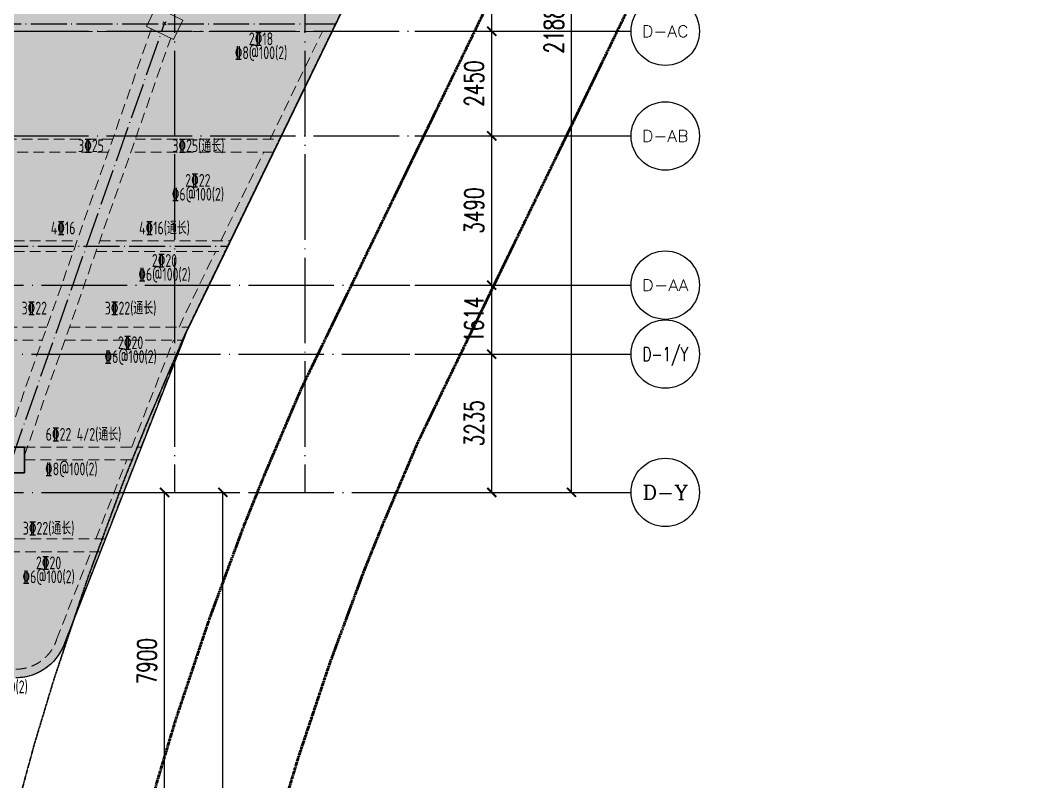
# Model space of a CAD drawing. Header units: millimetres. Extents: x 1089227 to 13101469, y 618865 to 10240562.
# Drawn here: x 3386423 to 3410190, y 4930944 to 4948757 of the extents above; entities that cross this region are included whole.
import ezdxf
from ezdxf.enums import TextEntityAlignment as Align

# ---------------------------------------------------------------- set-up
doc = ezdxf.new("R2010")
doc.units = ezdxf.units.MM
doc.header["$LTSCALE"] = 1000
doc.header["$PDMODE"] = 3
doc.header["$PDSIZE"] = 200
for name, pattern in [('A09-G-CTRL-用地红线+建筑退线_设计区$0$A02-G-MAIN-用地红线+退线_设计区$0$Redline1', [20, 10, -2, 2, -2, 2, -2]), ('A09-G-CTRL-用地红线+建筑退线_设计区$0$Controlline1', [12.799999999999999, 8, -1.6, 1.6, -1.6]), ('DOTE', [2.4200000000000004, 2, -0.2, 0.02, -0.2]), ('GB_DASHDOT3', [1.0675, 0.84, -0.105, 0.0175, -0.105]), ('HIDDEN', [0.375, 0.25, -0.125])]:
    doc.linetypes.add(name, pattern=pattern)
doc.layers.get('0').update_dxf_attribs({"linetype": 'CONTINUOUS'})
doc.layers.get('Defpoints').update_dxf_attribs({"linetype": 'CONTINUOUS'})
for name, color, linetype, lineweight in [('A09-G-CTRL-用地红线+建筑退线_设计区$0$Z-REDL(用地红线)', 10, 'CONTINUOUS', 60), ('A09-G-CTRL-用地红线+建筑退线_设计区$0$Z-REDL-CTRL(建筑控制线)', 40, 'CONTINUOUS', 35), ('S-BEAM-DASH', 4, 'HIDDEN', 0), ('S-BEAM-SE-DASH', 3, 'HIDDEN', 0), ('S-COLU', 30, 'CONTINUOUS', 0), ('S-SLAB-HATCH', 73, 'CONTINUOUS', 0), ('梁原位标注', 7, 'CONTINUOUS', 18)]:
    doc.layers.add(name, color=color, linetype=linetype, lineweight=lineweight)
for name, color, linetype in [('AXIS', 3, 'CONTINUOUS'), ('AXIS_TEXT', 7, 'CONTINUOUS'), ('DOTE', 1, 'DOTE'), ('LWK-轴线-编号', 7, 'CONTINUOUS'), ('PUB_DIM', 3, 'CONTINUOUS'), ('S-GRID-DE', 11, 'GB_DASHDOT3'), ('单形心', 4, 'CONTINUOUS'), ('降板范围', 7, 'CONTINUOUS')]:
    doc.layers.add(name, color=color, linetype=linetype)
doc.styles.add('_TCH_AXIS', font='COMPLEX', dxfattribs={"bigfont": 'AllInOneBig.shx'})
doc.styles.add('_TCH_DIM_T3', font='SIMPLEX', dxfattribs={"width": 0.7058823529411765, "bigfont": 'AllInOneBig.shx'})
doc.styles.add('COMPLEX', font='COMPLEX', dxfattribs={"bigfont": 'AllInOneBig.shx'})
doc.styles.add('Style 1', font='yjkeng.shx', dxfattribs={"width": 0.7, "height": 300, "bigfont": 'yjkchn.shx'})
doc.dimstyles.new('_TCH_ARCH&&150', dxfattribs={"dimtxt": 446.25, "dimasz": 150, "dimexe": 375, "dimexo": 450, "dimgap": 189.375, "dimtad": 1, "dimdec": 0, "dimzin": 0, "dimdsep": 46, "dimtxsty": '_TCH_DIM_T3', "dimblk": 'ARCHTICK', "dimcen": 0.09, "dimclrt": 7, "dimazin": 2, "dimtfac": 1, "dimtdec": 0, "dimtix": 1, "dimtmove": 2, "dimatfit": 3, "dimfxl": 0, "dimtolj": 1, "dimtzin": 0, "dimarcsym": 0})

# ---------------------------------------------------------------- blocks, each defined once
blk = doc.blocks.new('0323最综用地红线')
at = {"layer": 'A09-G-CTRL-用地红线+建筑退线_设计区$0$Z-REDL(用地红线)', "color": 1, "linetype": 'A09-G-CTRL-用地红线+建筑退线_设计区$0$A02-G-MAIN-用地红线+退线_设计区$0$Redline1', "ltscale": 0.0005}
for points in [[(8347198.396540482, 3691831.585318355), (8355743.533144314, 3683197.864195613), (8341895.807771523, 3654649.94129446), (8341278.149706203, 3653371.388004569), (8340462.010931809, 3651462.11654642), (8340004.334393818, 3650329.185751228), (8339215.015527565, 3648196.798420696), (8338481.52122267, 3645998.961733131), (8338065.23205312, 3644618.670703201), (8337678.077803928, 3643189.890948562), (8337310.381572563, 3641673.8106468), (8336945.234833796, 3639961.278060703), (8336652.743021805, 3638416.140999107), (8336242.152065117, 3635694.631294994), (8335993.727381069, 3633499.526473789), (8335758.206479866, 3630074.773941783), (8335732.871614773, 3627947.720077304), (8335760.837872107, 3625910.438091544), (8335912.992287952, 3623089.844353942), (8336083.901280243, 3621295.188365726)], [(8344460.950138409, 3690332.721503131), (8352117.609691245, 3682596.687970171), (8339195.550523872, 3655957.081904678), (8338546.777266354, 3654614.120111789), (8337691.661503015, 3652613.666057187), (8337206.208465151, 3651411.977417804), (8336384.698251523, 3649192.623432564), (8335621.951142864, 3646907.133869037), (8335180.756784557, 3645444.264643097), (8334772.031023985, 3643935.875950153), (8334385.051229537, 3642340.285912789), (8334003.997148126, 3640553.14813447), (8333694.670830247, 3638919.079971575), (8333267.431198169, 3636087.218271398), (8333005.328341289, 3633771.251776387), (8332759.433395878, 3630195.648368789), (8332732.626371861, 3627944.995609439), (8332761.947563195, 3625809.009581993), (8332920.665307333, 3622866.746798024), (8333098.4619452, 3620999.766035)]]:
    blk.add_lwpolyline(points, dxfattribs=at)
at = {"layer": 'A09-G-CTRL-用地红线+建筑退线_设计区$0$Z-REDL-CTRL(建筑控制线)', "linetype": 'A09-G-CTRL-用地红线+建筑退线_设计区$0$Controlline1', "ltscale": 0.0005, "flags": 128}
blk.add_lwpolyline([(8299567.093215616, 3686108.282333316), (8326626.071345838, 3675264.701116611), (8336400.445386032, 3687495.09449033), (8338982.67898412, 3690877.945131587), (8341712.356904473, 3688883.318211535), (8341723.503734514, 3688833.857688597), (8348491.686237419, 3681995.511745099), (8336495.293274839, 3657264.222515059), (8335815.404825329, 3655856.852219581), (8334921.31207266, 3653765.215568515), (8334408.082535523, 3652494.769084472), (8333554.380973475, 3650188.44844522), (8332762.381061722, 3647815.306005108), (8332296.281514066, 3646269.858583396), (8331865.984242821, 3644681.860952597), (8331459.720885061, 3643006.761179155), (8331062.759461192, 3641145.018208592), (8330736.598636917, 3639422.018944121), (8330292.710330297, 3636479.805248437), (8330016.929300602, 3634042.97707931), (8329760.660310352, 3630316.522796807), (8329732.381127472, 3627942.271141254), (8329763.057252809, 3625707.581072885), (8329928.33832519, 3622643.649241911), (8330113.022608265, 3620704.343704203), (8330324.752547091, 3618642.293338578), (8330652.693454684, 3615644.816191166), (8331571.697014747, 3606970.749864615), (8333150.616431344, 3600656.461908386), (8334419.781741403, 3595620.01031931), (8335099.155116553, 3592902.271848949), (8332161.887207123, 3588340.156958803), (8329462.184761038, 3587872.848112287), (8325134.79320927, 3587048.577428805), (8322509.766775178, 3586514.917590722), (8319524.683085377, 3585891.363979917), (8317926.196363418, 3585544.420633877), (8316578.084204761, 3585248.628358318), (8315534.906742402, 3585011.415251774), (8313299.550735274, 3584499.201774532), (8310791.315167504, 3583894.185977275), (8309251.031513101, 3583536.751752205), (8305739.795718898, 3582636.685002232), (8303918.33151557, 3582155.99132495), (8302103.552484466, 3581667.869902044), (8299703.371340921, 3581012.092592765), (8297226.877807559, 3580315.204628596), (8295056.006653248, 3579682.190365593), (8292997.737470317, 3579074.388334795), (8290642.814830927, 3578357.875615356), (8288572.283325966, 3577709.861031678), (8287590.605644056, 3577397.612891411), (8286161.346221207, 3576939.843686928), (8284503.08387851, 3576400.870583113), (8282623.713400322, 3575767.329120809), (8281086.11593048, 3575247.122003518), (8278146.172888153, 3574222.126995864), (8273894.176300137, 3572679.613708821), (8272470.530692287, 3572149.31682561), (8271088.879841806, 3571639.818242454), (8267887.753401484, 3570407.055361364), (8264331.194981564, 3568999.579160165), (8260702.431608967, 3567515.322565791), (8258549.454455587, 3566609.421738561), (8254947.269165111, 3565065.752374061), (8252184.535779869, 3563832.227339473), (8250834.401046311, 3563231.69634013), (8249176.009828395, 3562470.331946612), (8247994.321773401, 3561929.584294369), (8245505.133448753, 3560753.515431886), (8242980.130465874, 3559544.050589642), (8239800.857330593, 3558012.55615506), (8237959.030073505, 3557076.396117584), (8235838.324857459, 3555995.796814084), (8233384.113380876, 3554698.466140958), (8228449.726492155, 3552050.679836135), (8226177.936171644, 3550787.248203635), (8222141.398328939, 3548504.397308144), (8215629.389281142, 3544666.816968578), (8213710.477130046, 3543496.904743787), (8193656.548461433, 3531174.958731439), (8180322.029709456, 3522989.576904636), (8166408.32330324, 3514439.62460948), (8156991.327953783, 3508657.616485883), (8151138.069604708, 3505062.479060189), (8142685.350618959, 3507267.484605566), (8121170.549411217, 3545746.981619653), (8120724.270050891, 3546549.090152044), (8120232.617641913, 3547382.869809506), (8119271.970613617, 3548966.855575787), (8118108.402615755, 3550752.438236819), (8117067.317521801, 3552244.158747239), (8115806.191482066, 3553969.979561751), (8115672.150322764, 3554140.472888079), (8146430.595110897, 3575790.209937998), (8162145.917332578, 3587599.021763615), (8162295.486480026, 3588124.857475675), (8199863.46857093, 3615253.431720762), (8204214.912321947, 3618404.236077902), (8231584.37037266, 3638166.875597456), (8260590.431688452, 3655826.06599401), (8295375.504229994, 3680010.23527451)], close=True, dxfattribs=at)
blk = doc.blocks.new('_ArchTick')
at = {"color": 0, "linetype": 'ByBlock', "const_width": 0.3}
blk.add_lwpolyline([(-0.7071067811865476, -0.7071067811865476), (0.7071067811865476, 0.7071067811865476)], dxfattribs=at)
blk = doc.blocks.new('*D529')
at = {"layer": 'Defpoints', "color": 0, "transparency": 16777216}
for p in [(-408.3720060763881, 112500.0000000033), (-231.6454008622095, 112500.0000000033), (-408.3720060763881, 104600)]:
    blk.add_point(p, dxfattribs=at)
at = {"layer": 'PUB_DIM', "color": 0, "lineweight": -2, "transparency": 16777216}
for p, q in [((-231.6454008622113, 104600), (-231.6454008622095, 112500.0000000033)), ((41.62799392361197, 112500.0000000033), (143.3545991377905, 112500.0000000033)), ((41.62799392361192, 104600), (143.3545991377888, 104600))]:
    blk.add_line(p, q, dxfattribs=at)
at = {"layer": 'PUB_DIM', "color": 0, "lineweight": -2, "transparency": 16777216, "xscale": 150, "yscale": 150, "zscale": 150}
for p, rotation in [((-231.6454008622095, 112500.0000000033), 90), ((-231.6454008622113, 104600), 270)]:
    blk.add_blockref('_ArchTick', p, dxfattribs=dict(at, rotation=rotation))
at = {"layer": 'PUB_DIM', "color": 7, "transparency": 16777216, "insert": (-644.1454008622279, 108550.0000000016), "char_height": 446.25, "attachment_point": 5, "rotation": 90, "style": '_TCH_DIM_T3'}
blk.add_mtext('\\A1;7900', dxfattribs=at)
blk = doc.blocks.new('*D398')
at = {"layer": 'Defpoints', "color": 0, "transparency": 16777216}
for p in [(-2027.289281083271, 112500.0000000033), (1129.354820819572, 112500.0000000033), (-2027.289281083271, 65100.00000000186)]:
    blk.add_point(p, dxfattribs=at)
at = {"layer": 'PUB_DIM', "color": 0, "lineweight": -2, "transparency": 16777216}
for p, q in [((-1577.289281083271, 112500.0000000033), (1504.354820819572, 112500.0000000033)), ((1129.354820819561, 65100.00000000186), (1129.354820819572, 112500.0000000033)), ((-1577.289281083271, 65100.00000000186), (1504.354820819561, 65100.00000000186))]:
    blk.add_line(p, q, dxfattribs=at)
at = {"layer": 'PUB_DIM', "color": 0, "lineweight": -2, "transparency": 16777216, "xscale": 150, "yscale": 150, "zscale": 150}
for p, rotation in [((1129.354820819572, 112500.0000000033), 90), ((1129.354820819561, 65100.00000000186), 270)]:
    blk.add_blockref('_ArchTick', p, dxfattribs=dict(at, rotation=rotation))
at = {"layer": 'PUB_DIM', "color": 7, "transparency": 16777216, "insert": (716.8548208195521, 88800.00000000256), "char_height": 446.25, "attachment_point": 5, "rotation": 90, "style": '_TCH_DIM_T3'}
blk.add_mtext('\\A1;47400', dxfattribs=at)
blk = doc.blocks.new('_AXISO')
blk.add_circle((0, 0), 0.5)
at = {"layer": 'AXIS_TEXT', "style": 'COMPLEX', "width": 1.041666666666667}
blk.add_attdef('A', text='', height=0.56, dxfattribs=at).set_placement((-0.25, -0.28), (0.25, -0.28), align=Align.FIT)
blk = doc.blocks.new('*D534')
at = {"layer": 'Defpoints', "color": 0, "transparency": 16777216}
for p in [(7241.886091903783, 115735), (7418.612697117962, 115735), (7241.886091903783, 112500.0000000033)]:
    blk.add_point(p, dxfattribs=at)
at = {"layer": 'PUB_DIM', "color": 0, "lineweight": -2, "transparency": 16777216}
for p, q in [((7418.612697117961, 112500.0000000033), (7418.612697117962, 115735)), ((7691.886091903783, 115735), (7793.612697117962, 115735)), ((7691.886091903783, 112500.0000000033), (7793.612697117961, 112500.0000000033))]:
    blk.add_line(p, q, dxfattribs=at)
at = {"layer": 'PUB_DIM', "color": 0, "lineweight": -2, "transparency": 16777216, "xscale": 150, "yscale": 150, "zscale": 150}
for p, rotation in [((7418.612697117962, 115735), 90), ((7418.612697117961, 112500.0000000033), 270)]:
    blk.add_blockref('_ArchTick', p, dxfattribs=dict(at, rotation=rotation))
at = {"layer": 'PUB_DIM', "color": 7, "transparency": 16777216, "insert": (7006.112697117944, 114117.5000000016), "char_height": 446.25, "attachment_point": 5, "rotation": 90, "style": '_TCH_DIM_T3'}
blk.add_mtext('\\A1;3235', dxfattribs=at)
blk = doc.blocks.new('*D535')
at = {"layer": 'Defpoints', "color": 0, "transparency": 16777216}
for p in [(7241.886091903783, 117348.5029918798), (7418.612697117962, 117348.5029918798), (7241.886091903783, 115735)]:
    blk.add_point(p, dxfattribs=at)
at = {"layer": 'PUB_DIM', "color": 0, "lineweight": -2, "transparency": 16777216}
for p, q in [((7418.612697117961, 115735), (7418.612697117962, 117348.5029918798)), ((7691.886091903783, 117348.5029918798), (7793.612697117962, 117348.5029918798)), ((7691.886091903783, 115735), (7793.612697117961, 115735))]:
    blk.add_line(p, q, dxfattribs=at)
at = {"layer": 'PUB_DIM', "color": 0, "lineweight": -2, "transparency": 16777216, "xscale": 150, "yscale": 150, "zscale": 150}
for p, rotation in [((7418.612697117962, 117348.5029918798), 90), ((7418.612697117961, 115735), 270)]:
    blk.add_blockref('_ArchTick', p, dxfattribs=dict(at, rotation=rotation))
at = {"layer": 'PUB_DIM', "color": 7, "transparency": 16777216, "insert": (7006.112697117943, 116541.7514959399), "char_height": 446.25, "attachment_point": 5, "rotation": 90, "style": '_TCH_DIM_T3'}
blk.add_mtext('\\A1;1614', dxfattribs=at)
blk = doc.blocks.new('*D536')
at = {"layer": 'Defpoints', "color": 0, "transparency": 16777216}
for p in [(7241.886091903783, 120838.4906483926), (7418.612697117962, 120838.4906483926), (7241.886091903783, 117348.5029918798)]:
    blk.add_point(p, dxfattribs=at)
at = {"layer": 'PUB_DIM', "color": 0, "lineweight": -2, "transparency": 16777216}
for p, q in [((7418.612697117961, 117348.5029918798), (7418.612697117962, 120838.4906483926)), ((7691.886091903783, 120838.4906483926), (7793.612697117962, 120838.4906483926)), ((7691.886091903783, 117348.5029918798), (7793.612697117961, 117348.5029918798))]:
    blk.add_line(p, q, dxfattribs=at)
at = {"layer": 'PUB_DIM', "color": 0, "lineweight": -2, "transparency": 16777216, "xscale": 150, "yscale": 150, "zscale": 150}
for p, rotation in [((7418.612697117962, 120838.4906483926), 90), ((7418.612697117961, 117348.5029918798), 270)]:
    blk.add_blockref('_ArchTick', p, dxfattribs=dict(at, rotation=rotation))
at = {"layer": 'PUB_DIM', "color": 7, "transparency": 16777216, "insert": (7006.112697117942, 119093.4968201362), "char_height": 446.25, "attachment_point": 5, "rotation": 90, "style": '_TCH_DIM_T3'}
blk.add_mtext('\\A1;3490', dxfattribs=at)
blk = doc.blocks.new('*D537')
at = {"layer": 'Defpoints', "color": 0, "transparency": 16777216}
for p in [(7241.886091903783, 123288.4906483926), (7418.612697117962, 123288.4906483926), (7241.886091903783, 120838.4906483926)]:
    blk.add_point(p, dxfattribs=at)
at = {"layer": 'PUB_DIM', "color": 0, "lineweight": -2, "transparency": 16777216}
for p, q in [((7418.612697117962, 120838.4906483926), (7418.612697117962, 123288.4906483926)), ((7691.886091903783, 123288.4906483926), (7793.612697117962, 123288.4906483926)), ((7691.886091903783, 120838.4906483926), (7793.612697117962, 120838.4906483926))]:
    blk.add_line(p, q, dxfattribs=at)
at = {"layer": 'PUB_DIM', "color": 0, "lineweight": -2, "transparency": 16777216, "xscale": 150, "yscale": 150, "zscale": 150}
for p, rotation in [((7418.612697117962, 123288.4906483926), 90), ((7418.612697117962, 120838.4906483926), 270)]:
    blk.add_blockref('_ArchTick', p, dxfattribs=dict(at, rotation=rotation))
at = {"layer": 'PUB_DIM', "color": 7, "transparency": 16777216, "insert": (7006.112697117942, 122063.4906483926), "char_height": 446.25, "attachment_point": 5, "rotation": 90, "style": '_TCH_DIM_T3'}
blk.add_mtext('\\A1;2450', dxfattribs=at)
blk = doc.blocks.new('*D538')
at = {"layer": 'Defpoints', "color": 0, "transparency": 16777216}
for p in [(7241.886091903783, 128588.4906483926), (7418.612697117962, 128588.4906483926), (7241.886091903783, 123288.4906483926)]:
    blk.add_point(p, dxfattribs=at)
at = {"layer": 'PUB_DIM', "color": 0, "lineweight": -2, "transparency": 16777216}
for p, q in [((7418.612697117961, 123288.4906483926), (7418.612697117962, 128588.4906483926)), ((7691.886091903783, 128588.4906483926), (7793.612697117962, 128588.4906483926)), ((7691.886091903783, 123288.4906483926), (7793.612697117961, 123288.4906483926))]:
    blk.add_line(p, q, dxfattribs=at)
at = {"layer": 'PUB_DIM', "color": 0, "lineweight": -2, "transparency": 16777216, "xscale": 150, "yscale": 150, "zscale": 150}
for p, rotation in [((7418.612697117962, 128588.4906483926), 90), ((7418.612697117961, 123288.4906483926), 270)]:
    blk.add_blockref('_ArchTick', p, dxfattribs=dict(at, rotation=rotation))
at = {"layer": 'PUB_DIM', "color": 7, "transparency": 16777216, "insert": (7006.112697117941, 125938.4906483926), "char_height": 446.25, "attachment_point": 5, "rotation": 90, "style": '_TCH_DIM_T3'}
blk.add_mtext('\\A1;5300', dxfattribs=at)
blk = doc.blocks.new('*D541')
at = {"layer": 'Defpoints', "color": 0, "transparency": 16777216}
for p in [(5622.968816896901, 134388.4906483926), (9283.268069177866, 134388.4906483926), (5622.968816896901, 112500.0000000042)]:
    blk.add_point(p, dxfattribs=at)
at = {"layer": 'PUB_DIM', "color": 0, "lineweight": -2, "transparency": 16777216}
for p, q in [((6072.968816896901, 134388.4906483926), (9658.268069177866, 134388.4906483926)), ((9283.268069177862, 112500.0000000042), (9283.268069177866, 134388.4906483926)), ((6072.968816896901, 112500.0000000042), (9658.268069177862, 112500.0000000042))]:
    blk.add_line(p, q, dxfattribs=at)
at = {"layer": 'PUB_DIM', "color": 0, "lineweight": -2, "transparency": 16777216, "xscale": 150, "yscale": 150, "zscale": 150}
for p, rotation in [((9283.268069177866, 134388.4906483926), 90), ((9283.268069177862, 112500.0000000042), 270)]:
    blk.add_blockref('_ArchTick', p, dxfattribs=dict(at, rotation=rotation))
at = {"layer": 'PUB_DIM', "color": 7, "transparency": 16777216, "insert": (8870.768069177844, 123444.2453241984), "char_height": 446.25, "attachment_point": 5, "rotation": 90, "style": '_TCH_DIM_T3'}
blk.add_mtext('\\A1;21888', dxfattribs=at)
blk = doc.blocks.new('BANWANG_XINGXIN')
at = {"color": 0}
for points in [[(0.7071067811921239, 0.707106781177572), (-0.7071067811921239, -0.7071067811848479)], [(-0.7071067811921239, 0.707106781177572), (0.7071067811921239, -0.7071067811848479)]]:
    blk.add_lwpolyline(points, dxfattribs=at)
blk = doc.blocks.new('1F柱网-0808')
at = {"layer": 'S-COLU'}
blk.add_lwpolyline([(184157.9210689589, 176094.7898546597), (184376.1379989022, 176544.6580258897), (185005.9534386238, 176239.154323969), (184787.7365086805, 175789.2861527381), (184157.9210689589, 176094.7898546597)], dxfattribs=at)
at = {"layer": 'S-COLU', "lineweight": 35}
blk.add_lwpolyline([(181304.3172067581, 166253.9935651682), (180704.3172067562, 166253.9935651682), (180704.3172067562, 165653.9935651682), (181304.3172067581, 165653.9935651682)], close=True, dxfattribs=at)
at = {"layer": '单形心', "xscale": 50, "yscale": 50, "zscale": 50}
blk.add_blockref('BANWANG_XINGXIN', (184581.9372537909, 176166.9720893139), dxfattribs=at)
blk = doc.blocks.new('2FJGBZ')
at = {"layer": 'S-SLAB-HATCH'}
h = blk.add_hatch(dxfattribs=at)
h.set_pattern_fill('FLEX', color=256, scale=50)
h.set_pattern_definition([(0, (-6326317.142432513, 1683260.446538338), (0, 317.5), [317.5, -317.5]), (45, (-6325999.642432513, 1683260.446538338), (2.220446049250313e-14, 317.5001371409153), [79.375, -290.263, 79.375, -449.013])])
edge = h.paths.add_edge_path()
edge.add_line((162230.4245430138, 169156.9530839361), (162230.4264998455, 173258.125932659))
edge.add_line((162230.4264998455, 173258.125932659), (164180.4207143439, 173258.0883259363))
edge.add_line((164180.4207143439, 173258.0883259363), (164180.4187597064, 173556.8654615087))
edge.add_line((164180.4187597064, 173556.8654615087), (165681.0091462238, 173556.8654615087))
edge.add_line((165681.0091462238, 173556.8654615087), (165680.4245492853, 178956.8654615087))
edge.add_line((165680.4245492853, 178956.8654615087), (165380.4245431814, 178956.9056094894))
edge.add_line((165380.4245431814, 178956.9056094894), (165381.0090917032, 179256.8898688648))
edge.add_line((165381.0090917032, 179256.8898688648), (165380.4245453691, 185056.8654615274))
edge.add_line((165380.4245453691, 185056.8654615274), (165880.2437342294, 185056.8654615274))
edge.add_line((165880.2437342294, 185056.8654615274), (165880.2437342294, 185456.8654615087))
edge.add_line((165880.2437342294, 185456.8654615087), (165880.4231809434, 185856.8683600016))
edge.add_line((165880.4231809434, 185856.8683600016), (166580.4231885485, 185856.8654615106))
edge.add_line((166580.4231885485, 185856.8654615106), (169679.5182953691, 185856.8654615106))
edge.add_line((169679.5182953691, 185856.8654615106), (169680.424545371, 187081.8654570924))
edge.add_line((169680.424545371, 187081.8654570924), (189563.1251764614, 187081.8654310293))
edge.add_arc((189563.1251764614, 186381.8654310293), 700, 0, 90, ccw=False)
edge.add_line((190263.1251764614, 186381.8654310293), (190261.1386369616, 179621.8685087003))
edge.add_line((190261.1386369616, 179621.8685087003), (185090.4928222662, 168953.0217371397))
edge.add_line((185090.4928222662, 168953.0217371397), (182222.3972696383, 161619.7759539122))
edge.add_arc((181104.831717914, 162056.8654615544), 1200.000000038212, 270.00010095286393, 338.6391042129307, ccw=False)
edge.add_line((181104.8338322658, 160856.8654615181), (179111.1296080668, 160856.8654615236))
edge.add_line((179111.1296080668, 160856.8654615236), (179111.1296080668, 160858.3748085452))
edge.add_line((179111.1296080668, 160858.3748085452), (178611.1296080668, 160858.3748085452))
edge.add_line((178611.1296080668, 160858.3748085452), (178611.1296080668, 160858.8898769757))
edge.add_line((178611.1296080668, 160858.8898769757), (176230.4245448699, 160856.8654615274))
edge.add_line((176230.4245448699, 160856.8654615274), (176230.4245453179, 161058.1430782126))
edge.add_line((176230.4245453179, 161058.1430782126), (170881.9935069764, 161058.2395215826))
edge.add_line((170881.9935069764, 161058.2395215826), (167281.7903819764, 161058.2395215826))
edge.add_line((167281.7903819764, 161058.2395215826), (167280.4245453607, 161658.2395215826))
edge.add_line((167280.4245453607, 161658.2395215826), (166980.4245453738, 161656.8654649276))
edge.add_line((166980.4245453738, 161656.8654649276), (166980.4245453738, 160756.8654615087))
edge.add_line((166980.4245453738, 160756.8654615087), (167480.4245453607, 160756.8654615087))
edge.add_line((167480.4245453607, 160756.8654615087), (167480.4245452816, 158756.8654615311))
edge.add_line((167480.4245452816, 158756.8654615311), (161981.7903819764, 158758.1535840826))
edge.add_line((161981.7903819764, 158758.1535840826), (161981.7903819764, 160158.2395215826))
edge.add_line((161981.7903819764, 160158.2395215826), (164681.7903819764, 160162.2754389001))
edge.add_line((164681.7903819764, 160162.2754389001), (164681.7903819764, 168756.8654615087))
edge.add_line((164681.7903819764, 168756.8654615087), (165381.7903819764, 168758.2395215826))
edge.add_line((165381.7903819764, 168758.2395215826), (165381.7903819764, 169158.2395215826))
edge.add_line((165381.7903819764, 169158.2395215826), (162230.4245430138, 169156.9530839361))
h.paths.add_polyline_path([(184966.7470941683, 186785.1691450197), (181863.1251849467, 186785.1719805058), (181863.1251849476, 181181.8657834968), (184963.2499690335, 181181.8651306303)], flags=16)
h.paths.add_polyline_path([(187362.3758535068, 184581.8658074737), (187363.1251848089, 186783.1101301825), (185166.7458480513, 186783.1101301825), (185165.9965167493, 184581.8658074737)], flags=16)
at = {"layer": 'S-BEAM-DASH'}
for p, q in [((184397.9181393627, 175978.3748085452), (173980.4245453738, 175978.3748085452)), ((180844.5124606816, 166253.9935651682), (184272.3181924298, 176039.299400623)), ((188493.8654949889, 175978.3748085452), (184879.4574807249, 175978.3748085452)), ((181304.3172067581, 166054.2068630373), (184725.1613028236, 175819.6394210644)), ((183367.6881271247, 173456.8654619167), (173981.1220018789, 173456.8654615087)), ((187131.8754019104, 173456.8654620806), (183897.478422381, 173456.8654619399)), ((183262.5977255739, 173156.865461912), (173981.122001892, 173156.8654615087)), ((187131.8754019234, 173156.8654620806), (183792.3880208302, 173156.8654619362)), ((173181.2129125185, 171081.9214710984), (182535.727816646, 171081.8807871472)), ((183065.5173047576, 171081.8784830263), (186122.2346515469, 171081.8651889814)), ((173181.2118252367, 170831.9214711003), (182448.1526154419, 170831.8811680181)), ((182977.9421035526, 170831.8788638981), (186001.0726593742, 170831.8657159265)), ((173381.2122127451, 169056.8898616945), (181826.3707850194, 169056.8898616945)), ((182356.1610802654, 169056.8898616936), (185140.8324039485, 169056.8898616945)), ((173381.2122127451, 168756.8898616945), (181721.2803834714, 168756.8898616945)), ((182251.0706787175, 168756.8898616945), (185013.7839574171, 168756.8898616945)), ((181304.3172067581, 166253.9935651682), (184016.5314385612, 166253.9935651682)), ((181304.3172067581, 165953.9935651682), (183917.5470876629, 165953.9935651682)), ((183194.8723524641, 164106.2338384455), (180621.9396488899, 164106.2338384455)), ((183073.5258492734, 163806.2338384455), (180516.849247341, 163806.2338384446))]:
    blk.add_line(p, q, dxfattribs=at)
at = {"layer": 'S-BEAM-SE-DASH'}
for points in [[(181104.8317179475, 160856.8654615162, 0.3248482111787543), (182246.0035900511, 161685.7499022661), (185047.2390864138, 168863.7741853548), (190261.1375605576, 179626.4159503868)], [(181104.8317179475, 161056.8654615162, 0.3263703138888109), (182057.4962871112, 161752.842076459), (182858.835717679, 163806.2338384455)]]:
    blk.add_lwpolyline(points, format="xyb", dxfattribs=at)
for points in [[(187050.102269033, 173456.8654620769), (188271.6326350076, 175978.3748085452)], [(185899.5478307549, 171081.866157474), (186904.769034273, 173156.8654620703)], [(184918.5599795152, 169056.8898616945), (185778.4370569577, 170831.8666841965)], [(183814.0778793991, 166253.9935651682), (184790.8371759728, 168756.8898616945)], [(182975.9111991432, 164106.2338384455), (183697.002397934, 165953.9935651682)]]:
    blk.add_lwpolyline(points, dxfattribs=at)
at = {"layer": 'S-GRID-DE'}
for p, q in [((173980.4245453738, 176156.865452664), (188581.8284047283, 176156.8654526621)), ((179218.9595636819, 160857.359761985), (184581.9372537909, 176166.9720893139)), ((173080.4245453756, 170956.8654615162), (186061.2248391006, 170956.8654615162))]:
    blk.add_line(p, q, dxfattribs=at)
at = {"layer": '降板范围'}
blk.add_lwpolyline([(169680.424545371, 187081.8654570924), (189563.1251764614, 187081.8654310293, -0.414213562373095), (190263.1251764614, 186381.8654310293), (190261.1386369616, 179621.8685087003), (185090.4928222662, 168953.0217371397), (182222.3972696383, 161619.7759539122, -0.3087820826352377), (181104.8338322658, 160856.8654615181)], format="xyb", dxfattribs=at)
blk.add_blockref('1F柱网-0808', (0, 0))
blk = doc.blocks.new('裙房轴网260428')
at = {"layer": 'AXIS'}
for p, q in [((5622.968816896901, 123288.4906483926), (10677.00810509361, 123288.4906483926)), ((5622.968816896901, 120838.4906483926), (10677.00810509361, 120838.4906483926)), ((5622.968731626868, 117350.0000000019), (9273.79777276516, 117350.0000000019)), ((5622.968816896901, 117348.5029918798), (10677.00810509361, 117348.5029918798)), ((5622.968816896901, 115735), (10677.00810509361, 115735)), ((5622.968815892935, 112500.0000000037), (9273.797857031226, 112500.0000000037)), ((5622.968816896901, 112500), (10677.00810509361, 112500))]:
    blk.add_line(p, q, dxfattribs=at)
at = {"layer": 'DOTE', "color": 16, "linetype": 'DOTE'}
for p, q in [((-3.725290298461914e-09, 137349.7018559016), (-2.793967723846436e-09, 112500)), ((3049.999999996275, 137349.7018559016), (3049.999999997206, 112500)), ((-6429.011727750301, 123288.4906483926), (5500.489638788626, 123288.4906483926)), ((-6429.011727750301, 120838.4906483926), (5500.489638788626, 120838.4906483926)), ((-56350.0296058096, 117350), (5500.489638788626, 117350)), ((-8183.869776988402, 115735), (5500.489638788626, 115735)), ((-56350.0296058096, 112500), (5617.875340766273, 112500))]:
    blk.add_line(p, q, dxfattribs=at)
at = {"layer": 'AXIS'}
ref = blk.add_blockref('_AXISO', (11477.00810509361, 123288.4906483926), dxfattribs=dict(at, xscale=1600, yscale=1600, zscale=1600))
ref.add_attrib('A', 'D-AC', dxfattribs={"layer": 'LWK-轴线-编号', "height": 271.639900040693, "style": '_TCH_AXIS'}).set_placement((10933.72830501199, 123152.6706983722), (12020.28790517524, 123152.6706983722), align=Align.FIT)
ref = blk.add_blockref('_AXISO', (11477.00810509361, 120838.4906483926), dxfattribs=dict(at, xscale=1600, yscale=1600, zscale=1600))
ref.add_attrib('A', 'D-AB', dxfattribs={"layer": 'LWK-轴线-编号', "height": 265.682160363822, "style": '_TCH_AXIS'}).set_placement((10932.99225291982, 120705.6495682108), (12021.0239572674, 120705.6495682108), align=Align.FIT)
ref = blk.add_blockref('_AXISO', (11477.00810509361, 117348.5029918798), dxfattribs=dict(at, xscale=1600, yscale=1600, zscale=1600))
ref.add_attrib('A', 'D-AA', dxfattribs={"layer": 'LWK-轴线-编号', "height": 262.7973970763645, "style": '_TCH_AXIS'}).set_placement((10932.64206829295, 117217.1042933417), (12021.37414189428, 117217.1042933417), align=Align.FIT)
ref = blk.add_blockref('_AXISO', (11477.00810509361, 115735), dxfattribs=dict(at, xscale=1600, yscale=1600, zscale=1600))
ref.add_attrib('A', 'D-1/Y', dxfattribs={"layer": 'LWK-轴线-编号', "height": 329.376150698026, "style": '_TCH_AXIS', "width": 0.6562500000000335}).set_placement((10941.77186020929, 115570.3119246508), (12012.24434997793, 115570.3119246508), align=Align.FIT)
ref = blk.add_blockref('_AXISO', (11477.00810509361, 112500), dxfattribs=dict(at, xscale=1600, yscale=1600, zscale=1600))
ref.add_attrib('A', 'D-Y', dxfattribs={"layer": 'LWK-轴线-编号', "height": 334.9761276347804, "style": '_TCH_AXIS'}).set_placement((10942.64142529573, 112332.5119361826), (12011.37478489149, 112332.5119361826), align=Align.FIT)
at = {"layer": 'PUB_DIM'}
for p1, p2, distance, picture, middle in [((5622.968816896901, 112500.0000000042), (5622.968816896901, 134388.4906483926), -3660.299252280964, '*D541', (8870.768069177844, 123444.2453241984)), ((7241.886091903783, 123288.4906483926), (7241.886091903783, 128588.4906483926), -176.72660521417856, '*D538', (7006.112697117941, 125938.4906483926)), ((7241.886091903783, 120838.4906483926), (7241.886091903783, 123288.4906483926), -176.72660521417856, '*D537', (7006.112697117942, 122063.4906483926)), ((7241.886091903783, 117348.5029918798), (7241.886091903783, 120838.4906483926), -176.7266052141786, '*D536', (7006.112697117942, 119093.4968201362)), ((7241.886091903783, 115735), (7241.886091903783, 117348.5029918798), -176.72660521417856, '*D535', (7006.112697117943, 116541.7514959399)), ((7241.886091903783, 112500.0000000033), (7241.886091903783, 115735), -176.72660521417856, '*D534', (7006.112697117944, 114117.5000000016)), ((-2027.289281083271, 65100.00000000186), (-2027.289281083271, 112500.0000000033), -3156.644101902843, '*D398', (716.8548208195521, 88800.00000000256)), ((-408.3720060763881, 104600), (-408.3720060763881, 112500.0000000033), -176.72660521417862, '*D529', (-644.1454008622279, 108550.0000000016))]:
    dim = blk.add_aligned_dim(p1=p1, p2=p2, distance=distance, dimstyle='_TCH_ARCH&&150', dxfattribs=at)
    dim.commit()
    dim.dimension.update_dxf_attribs({"geometry": picture, "text_midpoint": middle})
blk = doc.blocks.new('04地块地下轴网260428')
blk.add_blockref('裙房轴网260428', (0, 0))

msp = doc.modelspace()

# ---------------------------------------------------------------- block references
for name, p in [('2FJGBZ', (3205215.019955604, 4772518.421466112)), ('0323最综用地红线', (-4945553.145785664, 1285525.343427459)), ('04地块地下轴网260428', (3390028.145140325, 4825211.796274809))]:
    msp.add_blockref(name, p)

# ---------------------------------------------------------------- texts
at = {"layer": '梁原位标注', "style": 'Style 1', "width": 0.7}
for s, p in [('2%%13318', (3392050.802600594, 4948473.417966475)), ('%%1328@100(2)', (3392050.802600594, 4948148.417913396)), ('2%%13322', (3390575.014173036, 4945163.311324238)), ('%%1326@100(2)', (3390575.014173036, 4944838.311271159)), ('2%%13320', (3389794.047460787, 4943288.311337556)), ('%%1326@100(2)', (3389794.047460787, 4942963.311284477)), ('2%%13320', (3389001.039347719, 4941363.311327807)), ('%%1326@100(2)', (3389001.039347719, 4941038.311274728)), ('%%1328@100(2)', (3387614.80751379, 4938410.439441437)), ('2%%13320', (3387083.465672608, 4936212.655304558)), ('%%1326@100(2)', (3387083.465672608, 4935887.655251479)), ('%%1326@100(2)', (3385985.433882786, 4933313.311339174))]:
    msp.add_text(s, height=300, dxfattribs=at).set_placement(p, align=Align.TOP_CENTER)
for s, p in [('3%%13325', (3388378.006823013, 4945583.311324238)), ('4%%13316', (3387712.434695482, 4943658.311335642)), ('3%%13322', (3387046.861961882, 4941783.311327807))]:
    msp.add_text(s, height=300, dxfattribs=at).set_placement(p, align=Align.BOTTOM_RIGHT)
for s, p in [('3%%13325(通长)', (3390587.055743597, 4945583.311324238)), ('4%%13316(通长)', (3389794.047460475, 4943658.311337399)), ('3%%13322(通长)', (3389001.039347719, 4941783.311327807)), ('6%%13322 4/2(通长)', (3387900.421433141, 4938830.439442331)), ('3%%13322(通长)', (3387083.465672608, 4936632.655304558))]:
    msp.add_text(s, height=300, dxfattribs=at).set_placement(p, align=Align.BOTTOM_CENTER)

doc.saveas('drawing.dxf')
